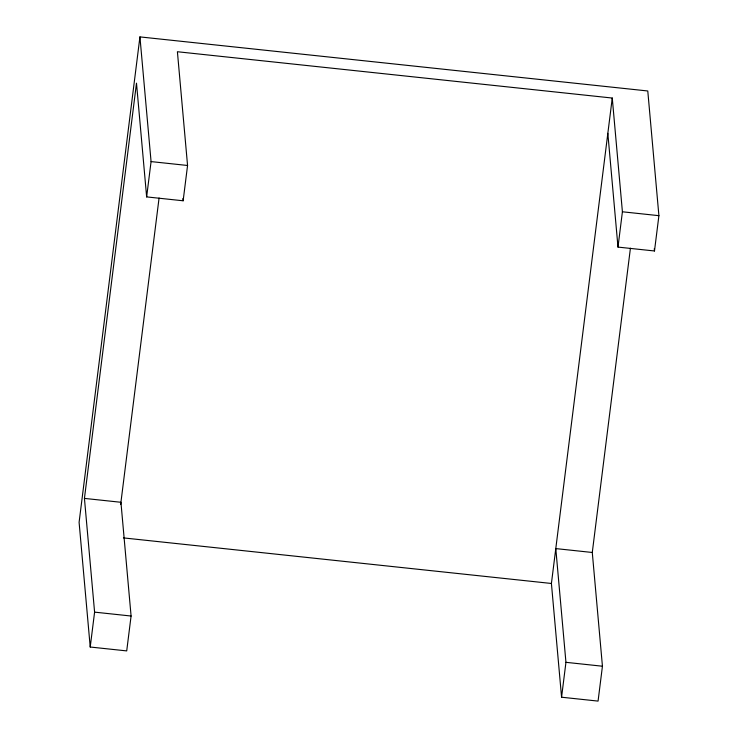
<?xml version="1.0" encoding="UTF-8"?>
<svg xmlns="http://www.w3.org/2000/svg" width="738" height="738" viewBox="0 0 738 738"><rect width="100%" height="100%" fill="white"/><g stroke="black" fill="none" stroke-linecap="round" stroke-linejoin="round"><path stroke-width="1.11" d="M139.934 36.9L79.095 522.329L90.221 647.023L126.715 650.907L131.087 616.027L120.931 502.283L84.436 498.399L136.493 83.154L146.641 196.898L183.135 200.782L187.563 165.478L177.406 51.734L612.263 98.043L622.411 211.788L617.992 247.092L654.486 250.975L658.905 215.671L647.779 90.977L139.934 36.9L151.069 161.594L146.641 196.898M90.221 647.023L94.593 612.134L84.436 498.399M120.654 504.534L159.076 198.005M630.427 248.199L592.282 552.476L602.439 666.22L598.066 701.1L561.572 697.216L551.415 583.472L612.263 98.043M561.572 697.216L565.945 662.327L555.788 548.592L592.282 552.476M151.069 161.594L187.563 165.478M622.411 211.788L658.905 215.671M123.431 537.901L551.415 583.472M94.593 612.134L131.087 616.027M565.945 662.327L602.439 666.22M654.283 248.697L654.486 250.975M607.835 133.347L617.992 247.092M182.932 198.504L183.135 200.782"/></g></svg>
